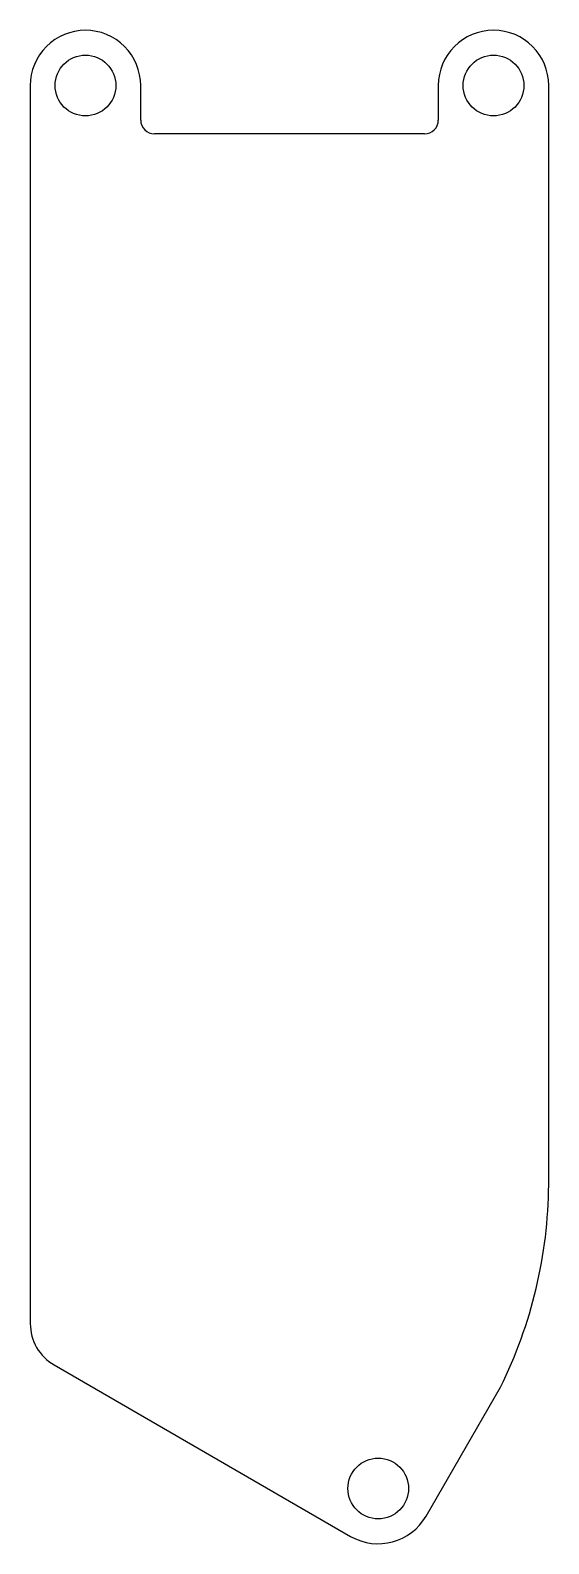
# Model space of a CAD drawing. Header units: millimetres. Extents: x 95.3 to 114.1, y -62 to -7.2.
import ezdxf

# ---------------------------------------------------------------- set-up
doc = ezdxf.new("R2010")
doc.units = ezdxf.units.MM
doc.layers.get('0').update_dxf_attribs({"linetype": 'CONTINUOUS'})

msp = doc.modelspace()

# ---------------------------------------------------------------- linework, layer by layer
for p, q in [((95.276, -9.243), (95.276, -54.055)), ((99.276, -10.493), (99.276, -9.243)), ((110.057, -9.243), (110.057, -10.493)), ((114.057, -49.028), (114.057, -9.243)), ((109.557, -10.993), (99.776, -10.993)), ((96.142, -55.555), (106.88, -61.757)), ((109.612, -61.025), (112.31, -56.352))]:
    msp.add_line(p, q)
for centre in [(97.276, -9.243), (112.057, -9.243), (107.88, -60.025)]:
    msp.add_circle(centre, 1.1)
for centre, radius, start, end in [((97.276, -9.243), 2, 90.0052, 180.0074), ((97.276, -9.243), 2, -0.0117, 90.0052), ((112.057, -9.243), 2, 89.996, 179.9946), ((112.057, -9.243), 2, 0.0012, 89.996), ((99.776, -10.493), 0.5, 180.039, 269.9987), ((109.557, -10.493), 0.5, -90.0195, 0.03), ((97.283, -48.898), 16.774, 333.6173, 359.5569), ((97.008, -54.055), 1.732, 180.0059, 239.9978), ((107.88, -60.024), 2.001, 240.0118, 329.9914)]:
    msp.add_arc(centre, radius, start, end)

doc.saveas('drawing.dxf')
